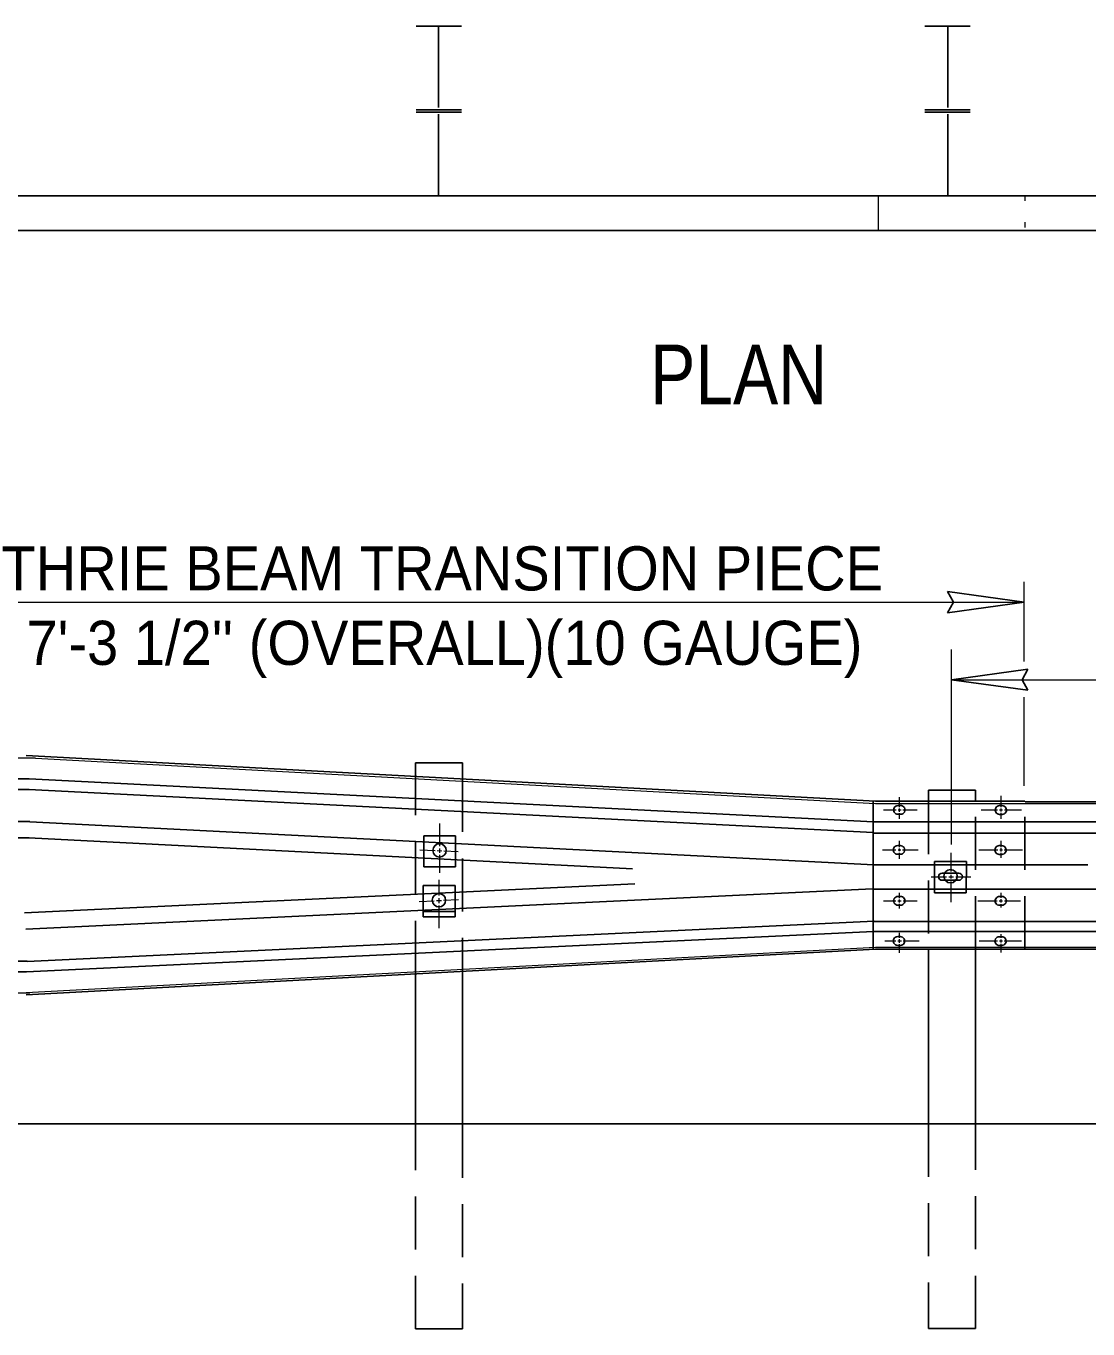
# Model space of a CAD drawing. Extents: x 678 to 1065, y -91 to 199.
# Drawn here: x 763.67 to 793.74, y -34.54 to 2.37 of the extents above; entities that cross this region are included whole.
import ezdxf

# ---------------------------------------------------------------- set-up
doc = ezdxf.new("R2010")
doc.units = 0
doc.header["$LTSCALE"] = 0.5
doc.linetypes.add('DOTTED', pattern=[1.5, 0.3, -1.2])
doc.linetypes.add('MEDIUM_DASHED', pattern=[4.5, 3, -1.5])
doc.layers.add('1', color=7, linetype='Continuous', lineweight=25)

msp = doc.modelspace()

# ---------------------------------------------------------------- linework, layer by layer
at = {"layer": '1'}
for p, q in [((776.0025, 2.3715), (774.7192, 2.3715)), ((775.3452, 2.3706), (775.3452, 0.0663)), ((789.1213, 2.3715), (790.4049, 2.3715)), ((789.7786, 2.3706), (789.7786, 0.0663)), ((776.0025, 0.0019), (774.7192, 0.0019)), ((789.1213, 0.0019), (790.4049, 0.0019)), ((776.0025, -0.0643), (774.7192, -0.0643)), ((775.3452, -2.4333), (775.3452, -0.1291)), ((789.1213, -0.0643), (790.4049, -0.0643)), ((789.7786, -2.4333), (789.7786, -0.1291)), ((736.4792, -2.4338), (851.5099, -2.4327)), ((776.0025, -2.4337), (774.7192, -2.4337)), ((789.1213, -2.4337), (790.4049, -2.4337)), ((851.5099, -3.4082), (736.4792, -3.4253)), ((791.9368, -13.9487), (789.7699, -13.6507)), ((791.9368, -13.9487), (789.7699, -14.2467)), ((789.8789, -16.1449), (792.0457, -15.8468)), ((789.8789, -16.1449), (792.0457, -16.4429)), ((763.6732, -18.2943), (787.7258, -19.5846)), ((776.0283, -18.5034), (774.6972, -18.5034)), ((774.6972, -18.804), (774.6972, -18.5034)), ((774.6972, -18.8714), (774.6972, -18.804)), ((776.0283, -18.5034), (776.0283, -18.7327)), ((776.0283, -18.7327), (776.0283, -18.9303)), ((736.4792, -18.9509), (763.7542, -18.9509)), ((763.7542, -18.9509), (787.6685, -20.1753)), ((736.4957, -19.2522), (763.7542, -19.2522)), ((763.7476, -19.2522), (787.6617, -20.4765)), ((789.2242, -19.2722), (790.5553, -19.2722)), ((789.2242, -19.2722), (789.2242, -19.5846)), ((790.5553, -19.5846), (790.5553, -19.2722)), ((787.6589, -23.7797), (787.6589, -19.5846)), ((787.7258, -19.5846), (791.9617, -19.5846)), ((788.3665, -19.7093), (788.4388, -19.7093)), ((789.2242, -19.5895), (789.2242, -19.5999)), ((790.5553, -19.5999), (790.5553, -19.5797)), ((791.2417, -19.7112), (791.3137, -19.7112)), ((791.9687, -19.6018), (851.5099, -19.6018)), ((736.4792, -20.1651), (763.7731, -20.1651)), ((763.7688, -20.167), (787.6831, -21.3913)), ((787.6642, -20.1753), (851.5099, -20.1753)), ((788.3684, -19.9576), (788.4401, -19.9576)), ((791.2436, -19.9595), (791.3152, -19.9595)), ((736.4792, -20.6216), (763.7542, -20.6216)), ((763.7476, -20.6237), (780.8453, -21.4987)), ((775.8352, -20.5638), (774.9312, -20.5638)), ((774.9312, -20.5638), (774.9318, -21.4474)), ((775.8352, -21.4474), (775.8352, -20.5638)), ((787.6572, -20.4877), (851.5099, -20.4877)), ((788.3573, -20.843), (788.4297, -20.843)), ((791.2321, -20.8453), (791.3044, -20.8453)), ((787.6642, -21.39), (793.7381, -21.39)), ((788.3592, -21.0914), (788.4309, -21.0914)), ((789.3973, -21.2948), (790.3016, -21.2948)), ((789.3973, -22.179), (789.3973, -21.2948)), ((790.3016, -21.2948), (790.3003, -22.179)), ((791.2342, -21.0936), (791.3057, -21.0936)), ((774.9318, -21.4474), (775.8352, -21.4474)), ((789.6131, -21.6237), (790.0858, -21.6237)), ((763.6226, -22.7498), (780.9103, -21.9303)), ((763.6564, -23.2075), (787.6462, -22.0702)), ((775.819, -21.9745), (774.915, -21.9745)), ((774.915, -21.9745), (774.9157, -22.858)), ((775.819, -22.858), (775.819, -21.9745)), ((787.6589, -22.0802), (803.7968, -22.0802)), ((789.6131, -21.8271), (790.0858, -21.8271)), ((788.364, -22.2844), (788.4363, -22.2844)), ((790.3003, -22.179), (789.3973, -22.179)), ((791.2387, -22.2863), (791.3112, -22.2863)), ((774.9157, -22.858), (775.819, -22.858)), ((775.8251, -22.7137), (774.9211, -22.7137)), ((788.3659, -22.5322), (788.4376, -22.5322)), ((791.241, -22.5347), (791.3124, -22.5347)), ((763.6975, -24.1236), (787.6872, -22.9867)), ((787.6917, -22.9902), (851.5099, -22.9902)), ((763.6787, -24.4198), (787.6685, -23.2825)), ((787.6642, -23.2825), (851.5099, -23.2825)), ((788.3573, -23.4237), (788.4297, -23.4237)), ((791.2321, -23.4256), (791.3044, -23.4256)), ((763.6666, -25.0728), (787.7246, -23.7797)), ((787.7258, -23.7797), (791.9617, -23.7797)), ((788.3592, -23.6713), (788.4309, -23.6713)), ((789.2242, -23.7947), (789.2242, -28.7232)), ((790.5553, -28.7232), (790.5553, -23.7976)), ((791.2342, -23.6739), (791.3057, -23.6739)), ((791.9617, -23.7822), (851.5099, -23.7822)), ((736.4792, -24.1185), (763.7, -24.1185)), ((736.4792, -24.4198), (763.6787, -24.4198)), ((774.6972, -24.4752), (774.6972, -24.4576)), ((774.6972, -28.7232), (774.6972, -24.4799)), ((776.0283, -24.4086), (776.0283, -28.7232)), ((776.0283, -24.4133), (776.0283, -24.423)), ((736.4792, -28.7232), (851.5099, -28.7232))]:
    msp.add_line(p, q, dxfattribs=at)
at = {"layer": '1', "lineweight": 13}
for p, q in [((787.803, -2.4333), (787.803, -3.4173)), ((791.9368, -15.6297), (791.9368, -13.3707)), ((758.8222, -13.9487), (791.9368, -13.9487)), ((789.8781, -20.8142), (789.8781, -15.2906)), ((789.8781, -16.1449), (847.3475, -16.1449)), ((791.9368, -19.1531), (791.9368, -16.6363)), ((763.9335, -18.3705), (736.4792, -18.3705)), ((763.9335, -18.3705), (787.7252, -19.6471)), ((788.4095, -19.7543), (788.4095, -19.4705)), ((791.2837, -19.7529), (791.2837, -19.4354)), ((787.7258, -19.6471), (851.5099, -19.6471)), ((787.9515, -19.8339), (788.3088, -19.8339)), ((788.3679, -19.8339), (788.4589, -19.8339)), ((788.4095, -19.8848), (788.4095, -19.7912)), ((788.4095, -20.0863), (788.4095, -19.9267)), ((788.5032, -19.8339), (788.9074, -19.8339)), ((790.5429, -19.6554), (790.5429, -19.6493)), ((790.7167, -19.8339), (791.1827, -19.8339)), ((791.2393, -19.8339), (791.3254, -19.8339)), ((791.2837, -19.8759), (791.2837, -19.7948)), ((791.2837, -20.0863), (791.2837, -19.9177)), ((791.382, -19.8339), (791.8673, -19.8339)), ((775.3753, -20.2196), (775.3753, -20.8625)), ((774.8197, -20.9602), (775.2541, -20.9825)), ((775.3112, -20.9854), (775.4421, -20.9921)), ((775.3753, -20.9295), (775.3753, -21.0477)), ((775.4983, -20.995), (775.9067, -21.0159)), ((787.9253, -20.9683), (788.304, -20.9683)), ((788.3679, -20.9683), (788.4492, -20.9683)), ((788.4095, -20.8923), (788.4095, -20.7079)), ((788.4095, -21.0031), (788.4095, -20.9292)), ((788.4959, -20.9683), (788.9335, -20.9683)), ((790.6526, -20.9683), (791.1951, -20.9683)), ((791.2468, -20.9683), (791.323, -20.9683)), ((791.2837, -20.8843), (791.2837, -20.7079)), ((791.2837, -21.0074), (791.2837, -20.9213)), ((791.3697, -20.9683), (791.8928, -20.9683)), ((775.3753, -21.1088), (775.3753, -21.6153)), ((788.4095, -21.2214), (788.4095, -21.0498)), ((789.8688, -21.5762), (789.8688, -21.0501)), ((791.2837, -21.1943), (791.2837, -21.0493)), ((789.3067, -21.7302), (789.7383, -21.7302)), ((789.8023, -21.7302), (789.9352, -21.7302)), ((789.8688, -21.7756), (789.8688, -21.6772)), ((790.0017, -21.7302), (790.4299, -21.7302)), ((775.3631, -21.8115), (775.3631, -22.2581)), ((789.8688, -22.4429), (789.8688, -21.8642)), ((774.8011, -22.4269), (775.2284, -22.4067)), ((775.2953, -22.4035), (775.433, -22.397)), ((775.3631, -22.3344), (775.3631, -22.4723)), ((775.4923, -22.3942), (775.9183, -22.3739)), ((787.9496, -22.4094), (788.3039, -22.4094)), ((788.363, -22.4094), (788.4541, -22.4094)), ((788.4095, -22.33), (788.4095, -22.1805)), ((788.4095, -22.4532), (788.4095, -22.367)), ((788.4095, -22.6265), (788.4095, -22.4951)), ((788.5107, -22.4094), (788.9074, -22.4094)), ((790.6265, -22.4094), (791.1707, -22.4094)), ((791.2273, -22.4094), (791.3282, -22.4094)), ((791.2837, -22.3239), (791.2837, -22.1805)), ((791.2837, -22.4544), (791.2837, -22.3657)), ((791.2837, -22.5993), (791.2837, -22.5012)), ((791.3798, -22.4094), (791.8339, -22.4094)), ((775.3631, -22.5388), (775.3631, -23.1844)), ((787.9952, -23.5467), (788.3016, -23.5467)), ((788.3557, -23.5467), (788.464, -23.5467)), ((788.4095, -23.459), (788.4095, -23.3152)), ((788.4095, -23.5993), (788.4095, -23.4984)), ((788.5083, -23.5467), (788.9597, -23.5467)), ((790.6653, -23.5467), (791.1873, -23.5467)), ((791.2366, -23.5467), (791.3252, -23.5467)), ((791.2837, -23.4613), (791.2837, -23.3561)), ((791.2837, -23.5902), (791.2837, -23.5076)), ((791.3743, -23.5467), (791.8642, -23.5467)), ((763.6672, -25.0101), (787.7252, -23.7169)), ((787.7267, -23.7175), (851.5099, -23.7175)), ((788.4095, -23.8868), (788.4095, -23.6363)), ((791.2837, -23.8753), (791.2837, -23.6306)), ((763.7731, -25.026), (736.4792, -25.026))]:
    msp.add_line(p, q, dxfattribs=at)
at = {"layer": '1', "linetype": 'DOTTED', "lineweight": 13}
msp.add_line((791.9617, -2.4333), (791.9617, -3.4173), dxfattribs=at)
at = {"layer": '1', "linetype": 'MEDIUM_DASHED'}
for p, q in [((774.6972, -24.4799), (774.6972, -18.8857)), ((776.0283, -18.9571), (776.0283, -24.4084)), ((789.2242, -19.5846), (789.2242, -23.7797)), ((790.5553, -23.7797), (790.5553, -19.5846)), ((791.9617, -23.7797), (791.9617, -19.5846)), ((774.6972, -34.5365), (774.6972, -28.7257)), ((776.0283, -28.7518), (776.0283, -34.5365)), ((789.2242, -28.7232), (789.2242, -34.5286)), ((790.5553, -34.5286), (790.5553, -28.7232)), ((776.0283, -34.5365), (774.6972, -34.5365)), ((789.2242, -34.5286), (790.5553, -34.5286))]:
    msp.add_line(p, q, dxfattribs=at)
at = {"layer": '1'}
for points in [[(789.7699, -14.2467), (789.9372, -13.9458), (789.7699, -13.6507)], [(792.0457, -15.8468), (791.8784, -16.1477), (792.0457, -16.4429)]]:
    msp.add_lwpolyline(points, dxfattribs=at)
for centre in [(775.378, -20.9807), (789.8545, -21.7118), (775.3618, -22.3913)]:
    msp.add_circle(centre, 0.189, dxfattribs=at)
for centre, start, end in [((788.3673, -19.8334), 89.91611, 270.60689), ((788.4387, -19.8334), 270.60689, 91.78064), ((791.2423, -19.8356), 89.91611, 270.60689), ((791.3136, -19.8356), 270.60689, 91.78064), ((788.3579, -20.9675), 89.91611, 270.60689), ((788.4293, -20.9675), 270.60689, 91.78064), ((791.2329, -20.9697), 89.91611, 270.60689), ((791.3043, -20.9697), 270.60689, 91.78064), ((788.3646, -22.4084), 89.91611, 270.60689), ((788.4359, -22.4084), 270.60689, 91.78064), ((791.2395, -22.4106), 89.91611, 270.60689), ((791.3109, -22.4106), 270.60689, 91.78064), ((788.3579, -23.5477), 89.91611, 270.60689), ((788.4293, -23.5477), 270.60689, 91.78064), ((791.2329, -23.55), 89.91611, 270.60689), ((791.3043, -23.55), 270.60689, 91.78064)]:
    msp.add_arc(centre, 0.124, start, end, dxfattribs=at)
for centre, major_axis in [((789.6129, -21.7254), (-0.1017, 0)), ((790.0854, -21.7254), (0.1017, 0))]:
    msp.add_ellipse(centre, major_axis=major_axis, ratio=0.999978, start_param=4.712389, end_param=7.8539816, dxfattribs=at)

# ---------------------------------------------------------------- texts
for s, height, width, p in [('PLAN', 1.688, 0.85, (781.3451, -8.3414)), ('THRIE BEAM TRANSITION PIECE', 1.25, 0.95, (762.9715, -13.6163)), ("7'-3 1/2'' (OVERALL)(10 GAUGE)", 1.25, 0.95, (763.6782, -15.7252))]:
    msp.add_text(s, height=height, dxfattribs=dict(at, width=width)).set_placement(p)

doc.saveas('drawing.dxf')
